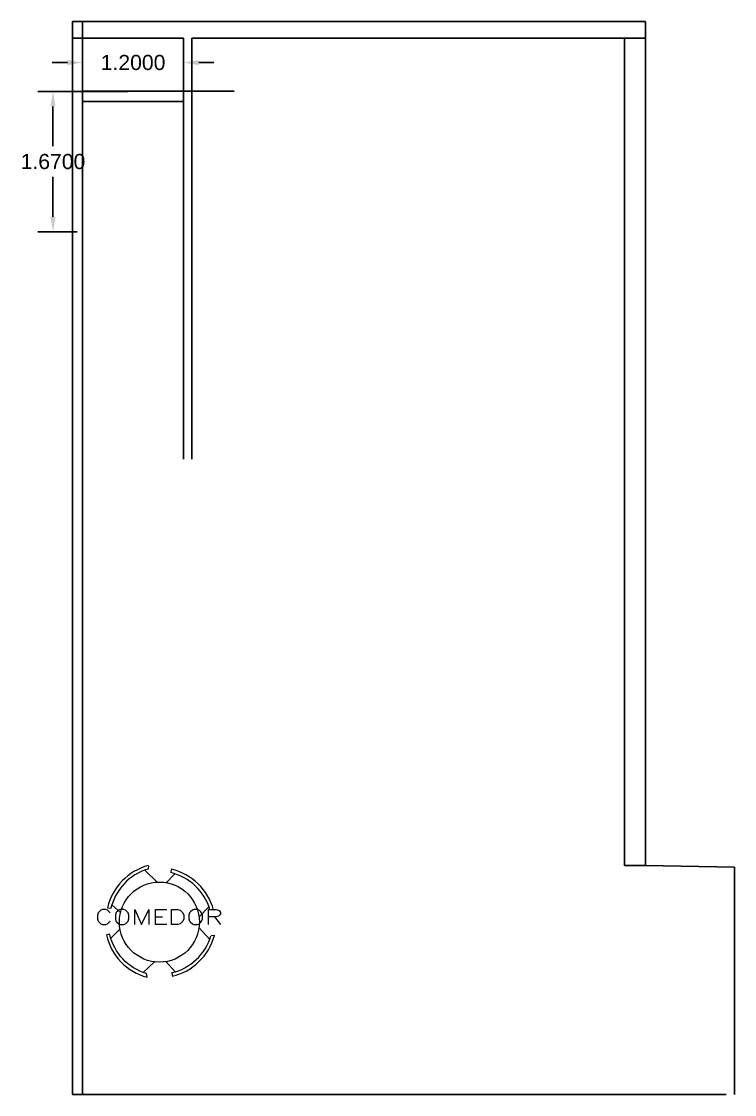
# Model space of a CAD drawing. Header units: metres. Extents: x 61.8 to 83.9, y 59.2 to 72.8.
# Drawn here: x 61.8 to 70.28, y 59.88 to 72.63 of the extents above; entities that cross this region are included whole.
import ezdxf

# ---------------------------------------------------------------- set-up
doc = ezdxf.new("R2010")
doc.units = ezdxf.units.M
doc.header["$MEASUREMENT"] = 0
doc.layers.add('PDF_MA_MOBILIARIO', color=250, linetype='Continuous', true_color=0x333333)
doc.layers.add('PDF_MA_TEXTO 2', color=250, linetype='Continuous', true_color=0x333333)
doc.styles.get("Standard").update_dxf_attribs({"font": 'Arial.ttf'})
doc.dimstyles.get("Standard").update_dxf_attribs({"dimtxt": 0.18, "dimasz": 0.18, "dimexe": 0.18, "dimexo": 0.0625, "dimgap": 0.09, "dimtad": 0, "dimtih": 1, "dimtoh": 1, "dimdec": 4, "dimzin": 0, "dimdsep": 46, "dimtxsty": 'Standard', "dimcen": 0.09, "dimadec": 0, "dimazin": 0, "dimtfac": 1, "dimtdec": 4, "dimtofl": 0, "dimtmove": 0, "dimatfit": 3, "dimfxl": 1, "dimtolj": 1, "dimtzin": 0, "dimarcsym": 0})

# ---------------------------------------------------------------- blocks, each defined once
blk = doc.blocks.new('*D4')
at = {"color": 0, "lineweight": -2, "transparency": 16777216}
for p, q in [((62.528, 72.367), (62.528, 71.961)), ((63.728, 72.367), (63.728, 71.961)), ((62.348, 72.141), (62.168, 72.141)), ((63.908, 72.141), (64.088, 72.141))]:
    blk.add_line(p, q, dxfattribs=at)
at = {"color": 0, "transparency": 16777216}
for points in [[(62.348, 72.171), (62.348, 72.111), (62.528, 72.141)], [(63.908, 72.171), (63.908, 72.111), (63.728, 72.141)]]:
    blk.add_solid(points, dxfattribs=at)
at = {"layer": 'Defpoints', "color": 0, "transparency": 16777216}
for p in [(62.528, 72.429), (63.728, 72.429), (63.728, 72.141)]:
    blk.add_point(p, dxfattribs=at)
at = {"color": 0, "transparency": 16777216, "insert": (63.128, 72.141), "char_height": 0.18, "attachment_point": 5}
blk.add_mtext('\\A1;1.2000', dxfattribs=at)
blk = doc.blocks.new('*D5')
at = {"color": 0, "lineweight": -2, "transparency": 16777216}
for p, q in [((63.065, 71.799), (61.996, 71.799)), ((62.176, 71.619), (62.176, 71.146)), ((62.176, 70.309), (62.176, 70.782)), ((62.465, 70.129), (61.996, 70.129))]:
    blk.add_line(p, q, dxfattribs=at)
at = {"color": 0, "transparency": 16777216}
for points in [[(62.146, 71.619), (62.206, 71.619), (62.176, 71.799)], [(62.146, 70.309), (62.206, 70.309), (62.176, 70.129)]]:
    blk.add_solid(points, dxfattribs=at)
at = {"layer": 'Defpoints', "color": 0, "transparency": 16777216}
for p in [(63.128, 71.799), (62.176, 70.129), (62.528, 70.129)]:
    blk.add_point(p, dxfattribs=at)
at = {"color": 0, "transparency": 16777216, "insert": (62.176, 70.964), "char_height": 0.18, "attachment_point": 5}
blk.add_mtext('\\A1;1.6700', dxfattribs=at)

msp = doc.modelspace()

# ---------------------------------------------------------------- linework, layer by layer
for p, q in [((62.40791, 59.87939), (62.40791, 72.62939)), ((62.52791, 72.62939), (62.40791, 72.62939)), ((62.52791, 72.62939), (62.52791, 70.12939)), ((62.52791, 72.62939), (69.21791, 72.62939)), ((69.21791, 72.62939), (69.21791, 72.42939)), ((62.52791, 72.42939), (62.40791, 72.42939)), ((62.52791, 72.42939), (63.72791, 72.42939)), ((63.72791, 72.42939), (63.72791, 67.42939)), ((63.72791, 72.42939), (63.72791, 70.92939)), ((63.72791, 72.42939), (63.72791, 70.92939)), ((63.72791, 72.42939), (63.72791, 71.67939)), ((63.82791, 72.42939), (64.82791, 72.42939)), ((63.82791, 72.42939), (63.82791, 67.42939)), ((64.82791, 72.42939), (68.96791, 72.42939)), ((68.96791, 72.42939), (67.96791, 72.42939)), ((68.96791, 72.42939), (68.96791, 72.22939)), ((69.21791, 72.42939), (68.96791, 72.42939)), ((69.21791, 62.59939), (69.21791, 72.42939)), ((69.21791, 72.42939), (69.21791, 72.42939)), ((68.96791, 72.22939), (68.96791, 69.52939)), ((63.72791, 71.79939), (62.52791, 71.79939)), ((63.12791, 71.79939), (64.32791, 71.79939)), ((63.72791, 71.67939), (62.52791, 71.67939)), ((62.52791, 70.12939), (62.52791, 69.62939)), ((62.52791, 69.62939), (62.52791, 67.22939)), ((68.96791, 69.52939), (68.96791, 69.42939)), ((68.96791, 69.42939), (68.96791, 67.12939)), ((62.52791, 67.22939), (62.52791, 64.82939)), ((68.96791, 67.12939), (68.96791, 64.82939)), ((62.52791, 64.82939), (62.52791, 62.69939)), ((68.96791, 64.82939), (68.96791, 64.72939)), ((68.96791, 64.72939), (68.96791, 62.84939)), ((68.96791, 62.84939), (68.96791, 62.59939)), ((62.52791, 62.69939), (62.52791, 59.87939)), ((68.96791, 62.59939), (69.21791, 62.59939)), ((70.27791, 62.57939), (69.21791, 62.59939)), ((70.21791, 62.59939), (70.21791, 62.59939)), ((70.27791, 59.87939), (70.27791, 62.57939)), ((62.40791, 59.87939), (62.52791, 59.87939)), ((62.52791, 59.87939), (63.52791, 59.87939)), ((63.52791, 59.87939), (69.25791, 59.87939)), ((69.25791, 59.87939), (70.17791, 59.87939))]:
    msp.add_line(p, q)
at = {"layer": 'PDF_MA_MOBILIARIO', "color": 6, "lineweight": 0}
for points in [[(63.41727, 62.4002), (63.26663, 62.5435)], [(63.31072, 62.59861), (63.30704, 62.55819)], [(63.61935, 62.49941), (63.52014, 62.39653)], [(63.57893, 62.5141), (63.58628, 62.55452)], [(62.86615, 62.09158), (62.82573, 62.09525)], [(62.87717, 62.13199), (62.98372, 62.03646)], [(63.91328, 61.99237), (64.03085, 62.11362)], [(64.08596, 62.06953), (64.04555, 62.0732)], [(62.86247, 61.73886), (62.97637, 61.84908)], [(63.91328, 61.8601), (64.04187, 61.72049)], [(64.10066, 61.76825), (64.05657, 61.76458)], [(63.3842, 61.45595), (63.24826, 61.33103)], [(63.63404, 61.3347), (63.51647, 61.45962)], [(63.58995, 61.32368), (63.5973, 61.28326)]]:
    msp.add_lwpolyline(points, dxfattribs=at)
for points in [[(62.85145, 61.78295), (62.81103, 61.7756, 0.27683967), (63.29363, 61.27369)], [(63.29602, 61.27224), (63.28867, 61.31633, -0.2694747), (62.84989, 61.78263)]]:
    msp.add_lwpolyline(points, format="xyb", dxfattribs=at)
msp.add_circle((63.44115, 61.92808), 0.4758, dxfattribs=at)
for centre, radius, start, end in [((63.48524, 61.94645), 0.67788, 105.128299, 167.025097), ((63.48524, 61.94645), 0.63746, 106.484923, 166.810998), ((63.43013, 61.89501), 0.63746, 16.484959, 76.810852), ((63.43013, 61.89501), 0.67788, 15.128128, 77.025061), ((63.44115, 61.94645), 0.63746, 283.189148, 343.515041), ((63.44115, 61.94645), 0.67788, 282.974939, 344.871872)]:
    msp.add_arc(centre, radius, start, end, dxfattribs=at)
at = {"layer": 'PDF_MA_TEXTO 2', "color": 6, "lineweight": 0}
for points in [[(62.85512, 62.03646), (62.8441, 62.05116), (62.82573, 62.06953), (62.80369, 62.07688), (62.76327, 62.07688), (62.7449, 62.06953), (62.72286, 62.05116), (62.71183, 62.03646), (62.70448, 62.01074), (62.70448, 61.96665), (62.71183, 61.94094), (62.72286, 61.92624), (62.7449, 61.90787), (62.76327, 61.90052), (62.80369, 61.90052), (62.82573, 61.90787), (62.8441, 61.92624), (62.85512, 61.94094)], [(63.14906, 61.90052), (63.14906, 62.07688), (63.22989, 61.90052), (63.31439, 62.07688), (63.31439, 61.90052)], [(63.52749, 61.90052), (63.39522, 61.90052), (63.39522, 62.07688), (63.52749, 62.07688)], [(63.39522, 61.99237), (63.47605, 61.99237)], [(64.0235, 61.90052), (64.0235, 62.07688), (64.11536, 62.07688), (64.14475, 62.06953), (64.15577, 62.06218), (64.16679, 62.04381), (64.16679, 62.02544), (64.15577, 62.01074), (64.14475, 61.99972), (64.11536, 61.99237), (64.0235, 61.99237)], [(64.09699, 61.99237), (64.16679, 61.90052)]]:
    msp.add_lwpolyline(points, dxfattribs=at)
for points in [[(62.97637, 62.07688), (62.958, 62.06953), (62.93596, 62.05116), (62.92493, 62.03646), (62.91758, 62.01074), (62.91758, 61.96665), (62.92493, 61.94094), (62.93596, 61.92624), (62.958, 61.90787), (62.97637, 61.90052), (63.01679, 61.90052), (63.03883, 61.90787), (63.0572, 61.92624), (63.06822, 61.94094), (63.07925, 61.96665), (63.07925, 62.01074), (63.06822, 62.03646), (63.0572, 62.05116), (63.03883, 62.06953), (63.01679, 62.07688)], [(63.58628, 61.90052), (63.58628, 62.07688), (63.65976, 62.07688), (63.68916, 62.06953), (63.70753, 62.05116), (63.71855, 62.03646), (63.72957, 62.01074), (63.72957, 61.96665), (63.71855, 61.94094), (63.70753, 61.92624), (63.68916, 61.90787), (63.65976, 61.90052)], [(63.85082, 62.07688), (63.83245, 62.06953), (63.8104, 62.05116), (63.79938, 62.03646), (63.79203, 62.01074), (63.79203, 61.96665), (63.79938, 61.94094), (63.8104, 61.92624), (63.83245, 61.90787), (63.85082, 61.90052), (63.89123, 61.90052), (63.91328, 61.90787), (63.93165, 61.92624), (63.94267, 61.94094), (63.95369, 61.96665), (63.95369, 62.01074), (63.94267, 62.03646), (63.93165, 62.05116), (63.91328, 62.06953), (63.89123, 62.07688)]]:
    msp.add_lwpolyline(points, close=True, dxfattribs=at)

# ---------------------------------------------------------------- dimensions: what is measured, and where the dimension line sits
dim = msp.add_linear_dim(base=(63.72791, 72.14055), p1=(62.52791, 72.42939), p2=(63.72791, 72.42939), dimstyle='Standard')
dim.commit()
dim.dimension.update_dxf_attribs({"geometry": '*D4', "text_midpoint": (63.12791, 72.14055)})
dim = msp.add_linear_dim(base=(62.17586, 70.12939), p1=(63.12791, 71.79939), p2=(62.52791, 70.12939), angle=90, dimstyle='Standard')
dim.commit()
dim.dimension.update_dxf_attribs({"geometry": '*D5', "text_midpoint": (62.17586, 70.96439)})

doc.saveas('drawing.dxf')
